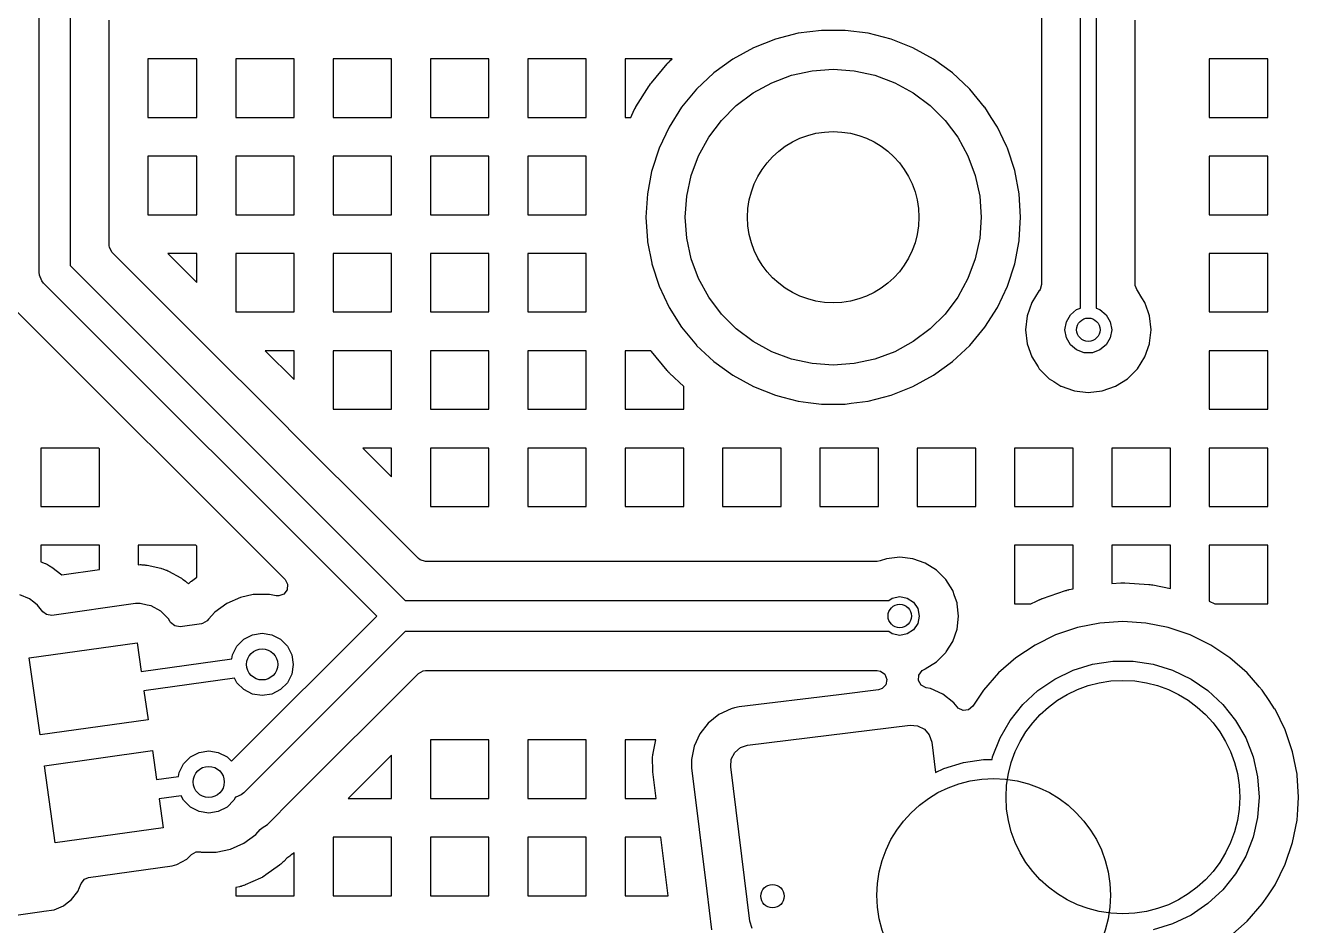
# Model space of a CAD drawing. Extents: x 2.49 to 8.57, y -5.87 to -1.87.
# Drawn here: x 4.949 to 5.593, y -4.632 to -4.176 of the extents above; entities that cross this region are included whole.
import ezdxf

# ---------------------------------------------------------------- set-up
doc = ezdxf.new("R2010")
doc.units = 0
doc.header["$MEASUREMENT"] = 0
doc.layers.add('BLACK', color=7, linetype='CONTINUOUS')

msp = doc.modelspace()

# ---------------------------------------------------------------- linework, layer by layer
at = {"layer": 'BLACK', "linetype": 'CONTINUOUS'}
for p, q in [((4.9718, -3.16238), (4.9718, -4.29784)), ((4.95605, -4.3011), (4.95605, -3.16636)), ((5.48248, -4.3193), (5.48248, -3.96035)), ((5.49035, -3.96035), (5.49035, -4.3193)), ((5.46278, -4.07019), (5.46278, -4.30732)), ((4.9915, -4.22284), (4.9915, -4.17362)), ((5.51006, -4.22284), (5.51006, -4.17362)), ((5.33974, -4.18032), (5.32822, -4.18328)), ((5.35153, -4.17883), (5.33974, -4.18032)), ((5.36343, -4.17883), (5.35153, -4.17883)), ((5.35153, -4.17883), (5.35153, -4.17883)), ((5.37522, -4.18032), (5.36343, -4.17883)), ((5.36343, -4.17883), (5.36343, -4.17883)), ((5.38674, -4.18328), (5.37522, -4.18032)), ((5.31716, -4.18766), (5.30674, -4.19339)), ((5.32822, -4.18328), (5.31716, -4.18766)), ((5.31716, -4.18766), (5.31716, -4.18766)), ((5.32822, -4.18328), (5.32822, -4.18328)), ((5.3978, -4.18766), (5.38674, -4.18328)), ((5.38674, -4.18328), (5.38674, -4.18328)), ((5.40822, -4.19339), (5.3978, -4.18766)), ((5.3978, -4.18766), (5.3978, -4.18766)), ((5.3978, -4.18766), (5.3978, -4.18766)), ((5.3978, -4.18766), (5.3978, -4.18766)), ((5.03583, -4.19323), (5.01111, -4.19323)), ((5.01111, -4.19323), (5.01111, -4.22284)), ((5.03583, -4.22284), (5.03583, -4.19323)), ((5.08505, -4.19323), (5.05544, -4.19323)), ((5.05544, -4.19323), (5.05544, -4.22284)), ((5.08505, -4.22284), (5.08505, -4.19323)), ((5.13426, -4.19323), (5.10465, -4.19323)), ((5.10465, -4.19323), (5.10465, -4.22284)), ((5.13426, -4.22284), (5.13426, -4.19323)), ((5.18347, -4.19323), (5.15386, -4.19323)), ((5.15386, -4.19323), (5.15386, -4.22284)), ((5.18347, -4.22284), (5.18347, -4.19323)), ((5.23268, -4.19323), (5.20308, -4.19323)), ((5.20308, -4.19323), (5.20308, -4.22284)), ((5.23268, -4.22284), (5.23268, -4.19323)), ((5.27609, -4.19323), (5.25229, -4.19323)), ((5.25229, -4.19323), (5.25229, -4.22284)), ((5.27364, -4.19567), (5.27384, -4.19543)), ((5.27384, -4.19543), (5.27395, -4.19532)), ((5.27395, -4.19532), (5.27437, -4.19487)), ((5.27437, -4.19487), (5.27448, -4.19476)), ((5.27448, -4.19476), (5.2747, -4.19454)), ((5.2747, -4.19454), (5.2748, -4.19444)), ((5.2748, -4.19444), (5.27609, -4.19323)), ((5.30674, -4.19339), (5.29712, -4.20038)), ((5.30674, -4.19339), (5.30674, -4.19339)), ((5.41784, -4.20038), (5.40822, -4.19339)), ((5.40822, -4.19339), (5.40822, -4.19339)), ((5.40822, -4.19339), (5.40822, -4.19339)), ((5.57717, -4.19323), (5.54757, -4.19323)), ((5.54757, -4.19323), (5.54757, -4.22284)), ((5.57717, -4.22284), (5.57717, -4.19323)), ((5.26557, -4.20542), (5.27354, -4.19578)), ((5.27354, -4.19578), (5.27364, -4.19567)), ((5.29712, -4.20038), (5.28845, -4.20852)), ((5.29712, -4.20038), (5.29712, -4.20038)), ((5.32641, -4.2053), (5.33641, -4.20157)), ((5.33641, -4.20157), (5.34683, -4.1993)), ((5.34683, -4.1993), (5.35748, -4.19854)), ((5.35748, -4.19854), (5.36813, -4.1993)), ((5.36813, -4.1993), (5.37855, -4.20157)), ((5.37855, -4.20157), (5.38855, -4.2053)), ((5.4205, -4.20288), (5.41784, -4.20038)), ((5.41784, -4.20038), (5.41784, -4.20038)), ((5.41784, -4.20038), (5.41784, -4.20038)), ((5.25778, -4.21748), (5.26448, -4.20691)), ((5.26448, -4.20691), (5.26457, -4.20679)), ((5.26457, -4.20679), (5.26474, -4.20653)), ((5.26474, -4.20653), (5.26483, -4.20641)), ((5.26483, -4.20641), (5.26519, -4.20591)), ((5.26519, -4.20591), (5.26528, -4.20578)), ((5.26528, -4.20578), (5.26547, -4.20554)), ((5.26547, -4.20554), (5.26557, -4.20542)), ((5.31704, -4.21041), (5.32641, -4.2053)), ((5.38855, -4.2053), (5.39792, -4.21041)), ((5.42638, -4.2084), (5.4205, -4.20288)), ((5.42651, -4.20852), (5.42638, -4.2084)), ((5.28845, -4.20852), (5.28087, -4.21768)), ((5.30849, -4.21681), (5.31704, -4.21041)), ((5.39792, -4.21041), (5.40647, -4.21681)), ((5.43402, -4.2176), (5.42651, -4.20852)), ((5.25513, -4.22284), (5.25689, -4.21909)), ((5.25689, -4.21909), (5.25696, -4.21896)), ((5.25696, -4.21896), (5.2571, -4.21868)), ((5.2571, -4.21868), (5.25717, -4.21855)), ((5.25717, -4.21855), (5.25747, -4.21801)), ((5.25747, -4.21801), (5.25754, -4.21787)), ((5.25754, -4.21787), (5.2577, -4.21761)), ((5.2577, -4.21761), (5.25778, -4.21748)), ((5.28087, -4.21768), (5.2745, -4.22772)), ((5.30095, -4.22435), (5.30849, -4.21681)), ((5.40647, -4.21681), (5.41401, -4.22435)), ((5.43409, -4.21768), (5.43402, -4.2176)), ((5.43736, -4.22284), (5.43409, -4.21768)), ((4.9915, -4.27205), (4.9915, -4.22284)), ((5.01111, -4.22284), (5.03583, -4.22284)), ((5.05544, -4.22284), (5.08505, -4.22284)), ((5.10465, -4.22284), (5.13426, -4.22284)), ((5.15386, -4.22284), (5.18347, -4.22284)), ((5.20308, -4.22284), (5.23268, -4.22284)), ((5.25229, -4.22284), (5.25513, -4.22284)), ((5.2745, -4.22772), (5.26944, -4.23848)), ((5.2745, -4.22772), (5.2745, -4.22772)), ((5.29455, -4.2329), (5.30095, -4.22435)), ((5.41401, -4.22435), (5.42041, -4.2329)), ((5.44046, -4.22772), (5.43736, -4.22284)), ((5.44339, -4.23394), (5.44046, -4.22772)), ((5.51006, -4.27205), (5.51006, -4.22284)), ((5.54757, -4.22284), (5.57717, -4.22284)), ((5.28944, -4.24227), (5.29455, -4.2329)), ((5.42041, -4.2329), (5.42552, -4.24227)), ((5.44522, -4.23782), (5.44339, -4.23394)), ((5.26944, -4.23848), (5.26576, -4.24979)), ((5.26944, -4.23848), (5.26944, -4.23848)), ((5.44553, -4.23848), (5.44522, -4.23782)), ((5.4492, -4.24979), (5.44553, -4.23848)), ((5.03583, -4.24244), (5.01111, -4.24244)), ((5.01111, -4.24244), (5.01111, -4.27205)), ((5.03583, -4.27205), (5.03583, -4.24244)), ((5.08505, -4.24244), (5.05544, -4.24244)), ((5.05544, -4.24244), (5.05544, -4.27205)), ((5.08505, -4.27205), (5.08505, -4.24244)), ((5.13426, -4.24244), (5.10465, -4.24244)), ((5.10465, -4.24244), (5.10465, -4.27205)), ((5.13426, -4.27205), (5.13426, -4.24244)), ((5.18347, -4.24244), (5.15386, -4.24244)), ((5.15386, -4.24244), (5.15386, -4.27205)), ((5.18347, -4.27205), (5.18347, -4.24244)), ((5.23268, -4.24244), (5.20308, -4.24244)), ((5.20308, -4.24244), (5.20308, -4.27205)), ((5.23268, -4.27205), (5.23268, -4.24244)), ((5.28571, -4.25227), (5.28944, -4.24227)), ((5.42552, -4.24227), (5.42925, -4.25227)), ((5.57717, -4.24244), (5.54757, -4.24244)), ((5.54757, -4.24244), (5.54757, -4.27205)), ((5.57717, -4.27205), (5.57717, -4.24244)), ((5.26569, -4.25016), (5.26353, -4.26147)), ((5.26576, -4.24979), (5.26569, -4.25016)), ((5.26576, -4.24979), (5.26576, -4.24979)), ((5.26576, -4.24979), (5.26576, -4.24979)), ((5.28344, -4.26269), (5.28571, -4.25227)), ((5.42925, -4.25227), (5.43152, -4.26269)), ((5.45143, -4.26147), (5.4492, -4.24979)), ((5.26353, -4.26147), (5.26279, -4.27334)), ((5.26353, -4.26147), (5.26353, -4.26147)), ((5.28268, -4.27334), (5.28344, -4.26269)), ((5.43152, -4.26269), (5.43228, -4.27334)), ((5.45218, -4.27334), (5.45143, -4.26147)), ((5.45143, -4.26147), (5.45143, -4.26147)), ((5.45143, -4.26147), (5.45143, -4.26147)), ((4.9915, -4.27334), (4.9915, -4.27205)), ((5.01111, -4.27205), (5.03583, -4.27205)), ((5.05544, -4.27205), (5.08505, -4.27205)), ((5.10465, -4.27205), (5.13426, -4.27205)), ((5.15386, -4.27205), (5.18347, -4.27205)), ((5.20308, -4.27205), (5.23268, -4.27205)), ((5.51006, -4.30732), (5.51006, -4.27205)), ((5.54757, -4.27205), (5.57717, -4.27205)), ((4.9915, -4.28766), (4.9915, -4.27334)), ((5.26279, -4.27334), (5.26353, -4.28521)), ((5.26279, -4.27334), (5.26279, -4.27334)), ((5.28344, -4.28399), (5.28268, -4.27334)), ((5.43228, -4.27334), (5.43152, -4.28399)), ((5.45144, -4.28498), (5.45218, -4.27334)), ((5.45218, -4.27334), (5.45218, -4.27334)), ((5.26353, -4.28521), (5.26353, -4.28521)), ((5.26353, -4.28521), (5.26364, -4.28578)), ((5.28571, -4.29441), (5.28344, -4.28399)), ((5.43152, -4.28399), (5.42925, -4.29441)), ((5.4492, -4.29689), (5.45143, -4.28521)), ((5.45143, -4.28521), (5.45144, -4.28498)), ((4.99162, -4.2887), (4.9915, -4.28766)), ((4.99293, -4.29111), (4.99162, -4.2887)), ((4.99348, -4.29165), (4.99293, -4.29111)), ((5.02308, -4.32126), (4.99348, -4.29165)), ((5.03583, -4.29165), (5.0212, -4.29165)), ((5.0212, -4.29165), (5.03583, -4.30628)), ((5.03583, -4.30628), (5.03583, -4.29165)), ((5.08505, -4.29165), (5.05544, -4.29165)), ((5.05544, -4.29165), (5.05544, -4.32126)), ((5.08505, -4.32126), (5.08505, -4.29165)), ((5.13426, -4.29165), (5.10465, -4.29165)), ((5.10465, -4.29165), (5.10465, -4.32126)), ((5.13426, -4.32126), (5.13426, -4.29165)), ((5.18347, -4.29165), (5.15386, -4.29165)), ((5.15386, -4.29165), (5.15386, -4.32126)), ((5.18347, -4.32126), (5.18347, -4.29165)), ((5.23268, -4.29165), (5.20308, -4.29165)), ((5.20308, -4.29165), (5.20308, -4.32126)), ((5.23268, -4.32126), (5.23268, -4.29165)), ((5.26364, -4.28578), (5.26571, -4.29664)), ((5.57717, -4.29165), (5.54757, -4.29165)), ((5.54757, -4.29165), (5.54757, -4.32126)), ((5.57717, -4.32126), (5.57717, -4.29165)), ((4.9718, -4.29784), (5.14112, -4.46716)), ((5.26571, -4.29664), (5.26576, -4.29689)), ((5.26576, -4.29689), (5.26944, -4.3082)), ((5.28944, -4.30441), (5.28571, -4.29441)), ((5.42925, -4.29441), (5.42552, -4.30441)), ((5.44553, -4.3082), (5.4492, -4.29689)), ((4.9562, -4.30264), (4.95605, -4.3011)), ((4.95738, -4.30548), (4.9562, -4.30264)), ((5.29455, -4.31378), (5.28944, -4.30441)), ((5.42552, -4.30441), (5.42041, -4.31378)), ((4.95836, -4.30667), (4.95738, -4.30548)), ((5.12672, -4.47504), (4.95836, -4.30667)), ((5.26944, -4.3082), (5.26944, -4.3082)), ((5.26944, -4.3082), (5.2745, -4.31896)), ((5.44046, -4.31896), (5.44553, -4.3082)), ((5.46162, -4.31047), (5.45784, -4.31649)), ((5.46171, -4.31036), (5.46162, -4.31047)), ((5.462, -4.30996), (5.46171, -4.31036)), ((5.46278, -4.30732), (5.462, -4.30996)), ((5.51008, -4.30782), (5.51006, -4.30732)), ((5.51107, -4.31024), (5.51008, -4.30782)), ((5.51109, -4.31028), (5.51107, -4.31024)), ((5.51107, -4.31024), (5.51107, -4.31024)), ((5.51112, -4.31036), (5.51109, -4.31028)), ((5.51121, -4.31047), (5.51112, -4.31036)), ((5.51353, -4.31417), (5.51121, -4.31047)), ((5.51121, -4.31047), (5.51121, -4.31047)), ((5.51121, -4.31047), (5.51121, -4.31047)), ((5.30095, -4.32233), (5.29455, -4.31378)), ((5.42041, -4.31378), (5.41401, -4.32233)), ((5.45784, -4.31649), (5.4555, -4.32319)), ((5.51498, -4.31647), (5.51353, -4.31417)), ((5.51499, -4.31649), (5.51498, -4.31647)), ((5.51666, -4.32126), (5.51499, -4.31649)), ((4.9425, -4.31869), (5.08038, -4.45656)), ((5.04269, -4.34087), (5.02308, -4.32126)), ((5.05544, -4.32126), (5.08505, -4.32126)), ((5.10465, -4.32126), (5.13426, -4.32126)), ((5.15386, -4.32126), (5.18347, -4.32126)), ((5.20308, -4.32126), (5.23268, -4.32126)), ((5.2745, -4.31896), (5.2745, -4.31896)), ((5.2745, -4.31896), (5.28087, -4.329)), ((5.30849, -4.32987), (5.30095, -4.32233)), ((5.41401, -4.32233), (5.40647, -4.32987)), ((5.43409, -4.329), (5.44046, -4.31896)), ((5.4555, -4.32319), (5.4547, -4.33025)), ((5.4555, -4.32319), (5.4555, -4.32319)), ((5.47532, -4.32621), (5.47737, -4.32266)), ((5.47737, -4.32266), (5.48051, -4.32002)), ((5.48051, -4.32002), (5.48248, -4.3193)), ((5.49035, -4.3193), (5.49232, -4.32002)), ((5.49232, -4.32002), (5.49547, -4.32266)), ((5.49547, -4.32266), (5.49752, -4.32621)), ((5.51734, -4.32319), (5.51666, -4.32126)), ((5.51813, -4.33025), (5.51734, -4.32319)), ((5.51734, -4.32319), (5.51734, -4.32319)), ((5.54757, -4.32126), (5.57717, -4.32126)), ((5.28087, -4.329), (5.28087, -4.329)), ((5.28087, -4.329), (5.28087, -4.329)), ((5.28087, -4.329), (5.28831, -4.338)), ((5.31704, -4.33627), (5.30849, -4.32987)), ((5.40647, -4.32987), (5.39792, -4.33627)), ((5.42651, -4.33816), (5.43409, -4.329)), ((5.4547, -4.33025), (5.4547, -4.33025)), ((5.4547, -4.33025), (5.4555, -4.33731)), ((5.47461, -4.33025), (5.47532, -4.32621)), ((5.47532, -4.33429), (5.47461, -4.33025)), ((5.49752, -4.32621), (5.49823, -4.33025)), ((5.49823, -4.33025), (5.49752, -4.33429)), ((5.51737, -4.33705), (5.51813, -4.33025)), ((5.51813, -4.33025), (5.51813, -4.33025)), ((5.32641, -4.34138), (5.31704, -4.33627)), ((5.39792, -4.33627), (5.38855, -4.34138)), ((5.47737, -4.33784), (5.47532, -4.33429)), ((5.49752, -4.33429), (5.49547, -4.33784)), ((5.51734, -4.33731), (5.51737, -4.33705)), ((5.0723, -4.37047), (5.04269, -4.34087)), ((5.08505, -4.34087), (5.07042, -4.34087)), ((5.07042, -4.34087), (5.08505, -4.35549)), ((5.08505, -4.35549), (5.08505, -4.34087)), ((5.13426, -4.34087), (5.10465, -4.34087)), ((5.10465, -4.34087), (5.10465, -4.37047)), ((5.13426, -4.37047), (5.13426, -4.34087)), ((5.18347, -4.34087), (5.15386, -4.34087)), ((5.15386, -4.34087), (5.15386, -4.37047)), ((5.18347, -4.37047), (5.18347, -4.34087)), ((5.23268, -4.34087), (5.20308, -4.34087)), ((5.20308, -4.34087), (5.20308, -4.37047)), ((5.23268, -4.37047), (5.23268, -4.34087)), ((5.26526, -4.34087), (5.25229, -4.34087)), ((5.25229, -4.34087), (5.25229, -4.37047)), ((5.26528, -4.3409), (5.26526, -4.34087)), ((5.26547, -4.34114), (5.26528, -4.3409)), ((5.26557, -4.34126), (5.26547, -4.34114)), ((5.27354, -4.3509), (5.26557, -4.34126)), ((5.28831, -4.338), (5.28845, -4.33816)), ((5.28845, -4.33816), (5.29712, -4.3463)), ((5.33641, -4.34511), (5.32641, -4.34138)), ((5.38855, -4.34138), (5.37855, -4.34511)), ((5.41784, -4.3463), (5.42651, -4.33816)), ((5.4555, -4.33731), (5.4555, -4.33731)), ((5.4555, -4.33731), (5.45784, -4.34401)), ((5.48051, -4.34048), (5.47737, -4.33784)), ((5.48437, -4.34188), (5.48051, -4.34048)), ((5.48847, -4.34188), (5.48437, -4.34188)), ((5.49232, -4.34048), (5.48847, -4.34188)), ((5.49547, -4.33784), (5.49232, -4.34048)), ((5.51499, -4.34401), (5.51734, -4.33731)), ((5.57717, -4.34087), (5.54757, -4.34087)), ((5.54757, -4.34087), (5.54757, -4.37047)), ((5.57717, -4.37047), (5.57717, -4.34087)), ((5.29712, -4.3463), (5.29712, -4.3463)), ((5.29712, -4.3463), (5.30674, -4.35329)), ((5.34683, -4.34738), (5.33641, -4.34511)), ((5.35748, -4.34814), (5.34683, -4.34738)), ((5.36813, -4.34738), (5.35748, -4.34814)), ((5.37855, -4.34511), (5.36813, -4.34738)), ((5.40822, -4.35329), (5.41784, -4.3463)), ((5.45784, -4.34401), (5.46099, -4.34902)), ((5.46099, -4.34902), (5.46162, -4.35002)), ((5.51121, -4.35002), (5.51499, -4.34401)), ((5.27364, -4.35102), (5.27354, -4.3509)), ((5.27384, -4.35125), (5.27364, -4.35102)), ((5.27395, -4.35136), (5.27384, -4.35125)), ((5.27437, -4.35181), (5.27395, -4.35136)), ((5.27448, -4.35192), (5.27437, -4.35181)), ((5.2747, -4.35214), (5.27448, -4.35192)), ((5.2748, -4.35224), (5.2747, -4.35214)), ((5.2819, -4.3589), (5.2748, -4.35224)), ((5.30674, -4.35329), (5.30674, -4.35329)), ((5.30674, -4.35329), (5.30674, -4.35329)), ((5.30674, -4.35329), (5.31716, -4.35902)), ((5.3978, -4.35902), (5.40822, -4.35329)), ((5.46162, -4.35002), (5.46664, -4.35504)), ((5.46664, -4.35504), (5.46897, -4.3565)), ((5.50018, -4.35882), (5.50619, -4.35504)), ((5.50619, -4.35504), (5.51121, -4.35002)), ((5.2819, -4.37047), (5.2819, -4.3589)), ((5.31716, -4.35902), (5.31716, -4.35902)), ((5.31716, -4.35902), (5.31716, -4.35902)), ((5.31716, -4.35902), (5.31716, -4.35902)), ((5.31716, -4.35902), (5.32822, -4.3634)), ((5.38674, -4.3634), (5.3978, -4.35902)), ((5.3978, -4.35902), (5.3978, -4.35902)), ((5.3978, -4.35902), (5.3978, -4.35902)), ((5.3978, -4.35902), (5.3978, -4.35902)), ((5.46897, -4.3565), (5.47247, -4.35871)), ((5.47247, -4.35871), (5.47266, -4.35882)), ((5.47266, -4.35882), (5.47895, -4.36103)), ((5.47895, -4.36103), (5.47936, -4.36117)), ((5.47936, -4.36117), (5.47936, -4.36117)), ((5.47936, -4.36117), (5.48642, -4.36196)), ((5.48642, -4.36196), (5.49347, -4.36117)), ((5.48642, -4.36196), (5.48642, -4.36196)), ((5.48642, -4.36196), (5.48642, -4.36196)), ((5.49347, -4.36117), (5.50018, -4.35882)), ((5.49347, -4.36117), (5.49347, -4.36117)), ((5.49347, -4.36117), (5.49347, -4.36117)), ((5.32822, -4.3634), (5.32822, -4.3634)), ((5.32822, -4.3634), (5.33206, -4.36439)), ((5.33206, -4.36439), (5.33974, -4.36636)), ((5.33974, -4.36636), (5.34484, -4.367)), ((5.34484, -4.367), (5.35153, -4.36785)), ((5.35153, -4.36785), (5.35153, -4.36785)), ((5.35153, -4.36785), (5.35153, -4.36785)), ((5.35153, -4.36785), (5.35153, -4.36785)), ((5.35153, -4.36785), (5.36343, -4.36785)), ((5.36343, -4.36785), (5.36656, -4.36745)), ((5.36343, -4.36785), (5.36343, -4.36785)), ((5.36343, -4.36785), (5.36343, -4.36785)), ((5.36343, -4.36785), (5.36343, -4.36785)), ((5.36656, -4.36745), (5.37522, -4.36636)), ((5.37522, -4.36636), (5.38674, -4.3634)), ((5.38674, -4.3634), (5.38674, -4.3634)), ((5.0919, -4.39008), (5.0723, -4.37047)), ((5.10465, -4.37047), (5.13426, -4.37047)), ((5.15386, -4.37047), (5.18347, -4.37047)), ((5.20308, -4.37047), (5.23268, -4.37047)), ((5.25229, -4.37047), (5.2819, -4.37047)), ((5.54757, -4.37047), (5.57717, -4.37047)), ((4.98617, -4.39008), (4.95701, -4.39008)), ((4.95701, -4.39008), (4.95701, -4.41969)), ((4.98662, -4.39053), (4.98617, -4.39008)), ((4.98662, -4.41969), (4.98662, -4.39053)), ((5.12151, -4.41969), (5.0919, -4.39008)), ((5.13426, -4.39008), (5.11963, -4.39008)), ((5.11963, -4.39008), (5.13426, -4.40471)), ((5.13426, -4.40471), (5.13426, -4.39008)), ((5.18347, -4.39008), (5.15386, -4.39008)), ((5.15386, -4.39008), (5.15386, -4.41969)), ((5.18347, -4.41969), (5.18347, -4.39008)), ((5.23268, -4.39008), (5.20308, -4.39008)), ((5.20308, -4.39008), (5.20308, -4.41969)), ((5.23268, -4.41969), (5.23268, -4.39008)), ((5.2819, -4.39008), (5.25229, -4.39008)), ((5.25229, -4.39008), (5.25229, -4.41969)), ((5.2819, -4.41969), (5.2819, -4.39008)), ((5.33111, -4.39008), (5.3015, -4.39008)), ((5.3015, -4.39008), (5.3015, -4.41969)), ((5.33111, -4.41969), (5.33111, -4.39008)), ((5.38032, -4.39008), (5.35071, -4.39008)), ((5.35071, -4.39008), (5.35071, -4.41969)), ((5.38032, -4.41969), (5.38032, -4.39008)), ((5.42953, -4.39008), (5.39993, -4.39008)), ((5.39993, -4.39008), (5.39993, -4.41969)), ((5.42953, -4.41969), (5.42953, -4.39008)), ((5.47875, -4.39008), (5.44914, -4.39008)), ((5.44914, -4.39008), (5.44914, -4.41969)), ((5.47875, -4.41969), (5.47875, -4.39008)), ((5.52796, -4.39008), (5.49835, -4.39008)), ((5.49835, -4.39008), (5.49835, -4.41969)), ((5.52796, -4.41969), (5.52796, -4.39008)), ((5.57717, -4.39008), (5.54757, -4.39008)), ((5.54757, -4.39008), (5.54757, -4.41969)), ((5.57717, -4.41969), (5.57717, -4.39008)), ((4.95701, -4.41969), (4.98662, -4.41969)), ((5.14785, -4.44603), (5.12151, -4.41969)), ((5.15386, -4.41969), (5.18347, -4.41969)), ((5.20308, -4.41969), (5.23268, -4.41969)), ((5.25229, -4.41969), (5.2819, -4.41969)), ((5.3015, -4.41969), (5.33111, -4.41969)), ((5.35071, -4.41969), (5.38032, -4.41969)), ((5.39993, -4.41969), (5.42953, -4.41969)), ((5.44914, -4.41969), (5.47875, -4.41969)), ((5.49835, -4.41969), (5.52796, -4.41969)), ((5.54757, -4.41969), (5.57717, -4.41969)), ((4.98662, -4.43929), (4.95701, -4.43929)), ((4.95701, -4.43929), (4.95701, -4.44758)), ((4.98662, -4.44909), (4.98662, -4.43929)), ((5.03538, -4.43929), (5.00623, -4.43929)), ((5.00623, -4.43929), (5.00623, -4.44909)), ((5.03583, -4.43974), (5.03538, -4.43929)), ((5.03583, -4.45544), (5.03583, -4.43974)), ((5.47875, -4.43929), (5.44914, -4.43929)), ((5.44914, -4.43929), (5.44914, -4.4689)), ((5.47875, -4.45856), (5.47875, -4.43929)), ((5.52796, -4.43929), (5.49835, -4.43929)), ((5.49835, -4.43929), (5.49835, -4.45856)), ((5.52796, -4.4611), (5.52796, -4.43929)), ((5.57717, -4.43929), (5.54757, -4.43929)), ((5.54757, -4.43929), (5.54757, -4.46753)), ((5.57717, -4.4689), (5.57717, -4.43929)), ((5.14867, -4.44668), (5.14785, -4.44603)), ((5.38449, -4.44605), (5.38124, -4.44719)), ((5.3911, -4.4453), (5.38449, -4.44605)), ((5.38449, -4.44605), (5.38449, -4.44605)), ((5.39772, -4.44605), (5.3911, -4.4453)), ((5.3911, -4.4453), (5.3911, -4.4453)), ((5.404, -4.44825), (5.39772, -4.44605)), ((4.95701, -4.44758), (4.95909, -4.44841)), ((4.95909, -4.44841), (4.95938, -4.44854)), ((4.95938, -4.44854), (4.95996, -4.44882)), ((4.95996, -4.44882), (4.96024, -4.44897)), ((4.96024, -4.44897), (4.96136, -4.4496)), ((4.96136, -4.4496), (4.96163, -4.44977)), ((4.96163, -4.44977), (4.96217, -4.45012)), ((4.96217, -4.45012), (4.96243, -4.45031)), ((4.96243, -4.45031), (4.96758, -4.45418)), ((4.96758, -4.45418), (4.98662, -4.45151)), ((4.98662, -4.45151), (4.98662, -4.44909)), ((5.00623, -4.44909), (5.00712, -4.44906)), ((5.00712, -4.44906), (5.00742, -4.44906)), ((5.00742, -4.44906), (5.00804, -4.44908)), ((5.00804, -4.44908), (5.00834, -4.4491)), ((5.00834, -4.4491), (5.00956, -4.44921)), ((5.00956, -4.44921), (5.00986, -4.44925)), ((5.00986, -4.44925), (5.01047, -4.44934)), ((5.01047, -4.44934), (5.01077, -4.4494)), ((5.01077, -4.4494), (5.01759, -4.45091)), ((5.01759, -4.45091), (5.01792, -4.45099)), ((5.01792, -4.45099), (5.0186, -4.45119)), ((5.0186, -4.45119), (5.01893, -4.4513)), ((5.01893, -4.4513), (5.02024, -4.4518)), ((5.02024, -4.4518), (5.02056, -4.45193)), ((5.02056, -4.45193), (5.0212, -4.45223)), ((5.0212, -4.45223), (5.02151, -4.45238)), ((5.02151, -4.45238), (5.0277, -4.45579)), ((5.15131, -4.44746), (5.14867, -4.44668)), ((5.37963, -4.44746), (5.15131, -4.44746)), ((5.38124, -4.44719), (5.37963, -4.44746)), ((5.40964, -4.45179), (5.404, -4.44825)), ((5.404, -4.44825), (5.404, -4.44825)), ((5.41435, -4.4565), (5.40964, -4.45179)), ((5.40964, -4.45179), (5.40964, -4.45179)), ((5.0277, -4.45579), (5.028, -4.45597)), ((5.028, -4.45597), (5.02859, -4.45635)), ((5.02859, -4.45635), (5.02888, -4.45655)), ((5.02888, -4.45655), (5.03, -4.45739)), ((5.03, -4.45739), (5.03027, -4.45761)), ((5.03027, -4.45761), (5.0308, -4.45808)), ((5.0308, -4.45808), (5.03105, -4.45831)), ((5.03105, -4.45831), (5.03151, -4.45878)), ((5.03151, -4.45878), (5.03224, -4.45812)), ((5.03224, -4.45812), (5.03243, -4.45796)), ((5.03243, -4.45796), (5.03283, -4.45763)), ((5.03283, -4.45763), (5.03303, -4.45748)), ((5.03303, -4.45748), (5.03583, -4.45544)), ((5.08038, -4.45656), (5.0817, -4.45898)), ((5.0817, -4.45898), (5.08151, -4.46172)), ((5.41789, -4.46214), (5.41435, -4.4565)), ((5.41435, -4.4565), (5.41435, -4.4565)), ((5.47875, -4.46131), (5.47875, -4.45856)), ((5.49835, -4.45856), (5.50292, -4.45826)), ((5.50292, -4.45826), (5.50308, -4.45825)), ((5.50308, -4.45825), (5.5034, -4.45824)), ((5.5034, -4.45824), (5.50356, -4.45824)), ((5.50356, -4.45824), (5.5042, -4.45824)), ((5.5042, -4.45824), (5.50436, -4.45824)), ((5.50436, -4.45824), (5.50469, -4.45825)), ((5.50469, -4.45825), (5.50485, -4.45826)), ((5.50485, -4.45826), (5.51708, -4.45906)), ((5.51708, -4.45906), (5.51724, -4.45907)), ((5.51724, -4.45907), (5.51756, -4.45911)), ((5.51756, -4.45911), (5.51771, -4.45912)), ((5.51771, -4.45912), (5.51835, -4.45921)), ((5.51835, -4.45921), (5.51851, -4.45923)), ((5.51851, -4.45923), (5.51883, -4.45928)), ((5.51883, -4.45928), (5.51898, -4.45931)), ((5.51898, -4.45931), (5.52796, -4.4611)), ((4.95115, -4.46635), (4.94634, -4.46441)), ((5.05781, -4.46563), (5.051, -4.46866)), ((5.06435, -4.46424), (5.05781, -4.46563)), ((5.05781, -4.46563), (5.05781, -4.46563)), ((5.0651, -4.46408), (5.06435, -4.46424)), ((5.07255, -4.46408), (5.0651, -4.46408)), ((5.07592, -4.46479), (5.07255, -4.46408)), ((5.07728, -4.46489), (5.07592, -4.46479)), ((5.07986, -4.46393), (5.07728, -4.46489)), ((5.08151, -4.46172), (5.07986, -4.46393)), ((5.38734, -4.46595), (5.3911, -4.4652)), ((5.3911, -4.4652), (5.39487, -4.46595)), ((5.41882, -4.46479), (5.41789, -4.46214)), ((5.41789, -4.46214), (5.41789, -4.46214)), ((5.41789, -4.46214), (5.41789, -4.46214)), ((5.41789, -4.46214), (5.41789, -4.46214)), ((5.42009, -4.46842), (5.41882, -4.46479)), ((5.4633, -4.46614), (5.4749, -4.4622)), ((5.4749, -4.4622), (5.47506, -4.46215)), ((5.47506, -4.46215), (5.47536, -4.46206)), ((5.47536, -4.46206), (5.47552, -4.46201)), ((5.47552, -4.46201), (5.47614, -4.46185)), ((5.47614, -4.46185), (5.47629, -4.46181)), ((5.47629, -4.46181), (5.47661, -4.46174)), ((5.47661, -4.46174), (5.47676, -4.4617)), ((5.47676, -4.4617), (5.47875, -4.46131)), ((4.95335, -4.46802), (4.95115, -4.46635)), ((4.95529, -4.46948), (4.95335, -4.46802)), ((4.95794, -4.47287), (4.95529, -4.46948)), ((4.95529, -4.46948), (4.95529, -4.46948)), ((5.00478, -4.46875), (4.96247, -4.4747)), ((5.00714, -4.46868), (5.00478, -4.46875)), ((5.00478, -4.46875), (5.00478, -4.46875)), ((5.01075, -4.46948), (5.00714, -4.46868)), ((5.00714, -4.46868), (5.00714, -4.46868)), ((5.01267, -4.4699), (5.01075, -4.46948)), ((5.01764, -4.47263), (5.01267, -4.4699)), ((5.01267, -4.4699), (5.01267, -4.4699)), ((5.051, -4.46866), (5.04497, -4.47304)), ((5.051, -4.46866), (5.051, -4.46866)), ((5.14112, -4.46716), (5.38551, -4.46716)), ((5.38551, -4.46716), (5.38734, -4.46595)), ((5.39487, -4.46595), (5.39806, -4.46808)), ((5.39806, -4.46808), (5.4002, -4.47127)), ((5.4002, -4.47127), (5.40095, -4.47504)), ((5.42015, -4.4689), (5.42009, -4.46842)), ((5.42084, -4.47504), (5.42015, -4.4689)), ((5.44914, -4.4689), (5.45742, -4.4689)), ((5.45742, -4.4689), (5.4602, -4.46753)), ((5.4602, -4.46753), (5.46152, -4.46688)), ((5.46152, -4.46688), (5.46166, -4.46681)), ((5.46166, -4.46681), (5.46196, -4.46668)), ((5.46196, -4.46668), (5.4621, -4.46661)), ((5.4621, -4.46661), (5.4627, -4.46637)), ((5.4627, -4.46637), (5.46285, -4.46631)), ((5.46285, -4.46631), (5.46315, -4.46619)), ((5.46315, -4.46619), (5.4633, -4.46614)), ((5.54757, -4.46753), (5.55035, -4.4689)), ((5.55035, -4.4689), (5.57717, -4.4689)), ((4.95975, -4.4743), (4.95794, -4.47287)), ((4.96247, -4.4747), (4.95975, -4.4743)), ((5.02163, -4.47665), (5.01764, -4.47263)), ((5.01764, -4.47263), (5.01764, -4.47263)), ((5.02223, -4.47776), (5.02163, -4.47665)), ((5.02236, -4.47799), (5.02223, -4.47776)), ((5.02253, -4.47829), (5.02236, -4.47799)), ((5.02461, -4.48009), (5.02253, -4.47829)), ((5.04103, -4.47741), (5.03869, -4.47886)), ((5.04172, -4.47665), (5.04103, -4.47741)), ((5.04497, -4.47304), (5.04172, -4.47665)), ((5.04497, -4.47304), (5.04497, -4.47304)), ((5.04497, -4.47304), (5.04497, -4.47304)), ((5.05329, -4.54848), (5.12672, -4.47504)), ((5.40095, -4.47504), (5.4002, -4.47881)), ((5.42009, -4.48166), (5.42084, -4.47504)), ((5.42084, -4.47504), (5.42084, -4.47504)), ((5.49229, -4.4786), (5.4809, -4.48087)), ((5.50388, -4.47784), (5.49229, -4.4786)), ((5.49229, -4.4786), (5.49229, -4.4786)), ((5.49229, -4.4786), (5.49229, -4.4786)), ((5.49229, -4.4786), (5.49229, -4.4786)), ((5.49229, -4.4786), (5.49229, -4.4786)), ((5.51547, -4.4786), (5.50388, -4.47784)), ((5.50388, -4.47784), (5.50388, -4.47784)), ((5.52686, -4.48087), (5.51547, -4.4786)), ((5.51547, -4.4786), (5.51547, -4.4786)), ((5.51547, -4.4786), (5.51547, -4.4786)), ((5.02733, -4.48049), (5.02461, -4.48009)), ((5.03808, -4.47898), (5.02733, -4.48049)), ((5.03869, -4.47886), (5.03808, -4.47898)), ((5.14112, -4.48291), (5.05948, -4.56456)), ((5.05957, -4.48679), (5.06396, -4.48455)), ((5.06396, -4.48455), (5.06883, -4.48378)), ((5.06883, -4.48378), (5.07369, -4.48455)), ((5.07369, -4.48455), (5.07808, -4.48679)), ((5.38551, -4.48291), (5.14112, -4.48291)), ((5.38734, -4.48413), (5.38551, -4.48291)), ((5.3911, -4.48488), (5.38734, -4.48413)), ((5.39487, -4.48413), (5.3911, -4.48488)), ((5.39806, -4.482), (5.39487, -4.48413)), ((5.4002, -4.47881), (5.39806, -4.482)), ((5.41789, -4.48794), (5.42009, -4.48166)), ((5.42009, -4.48166), (5.42009, -4.48166)), ((5.42009, -4.48166), (5.42009, -4.48166)), ((5.4699, -4.4846), (5.45949, -4.48974)), ((5.4809, -4.48087), (5.4699, -4.4846)), ((5.4809, -4.48087), (5.4809, -4.48087)), ((5.53786, -4.4846), (5.52686, -4.48087)), ((5.52686, -4.48087), (5.52686, -4.48087)), ((5.52686, -4.48087), (5.52686, -4.48087)), ((5.54828, -4.48974), (5.53786, -4.4846)), ((4.95108, -4.4962), (5.00566, -4.48853)), ((5.00566, -4.48853), (5.00771, -4.50315)), ((5.05385, -4.49466), (5.05609, -4.49027)), ((5.05609, -4.49027), (5.05957, -4.48679)), ((5.07808, -4.48679), (5.08157, -4.49027)), ((5.08157, -4.49027), (5.0838, -4.49466)), ((5.41456, -4.49324), (5.41789, -4.48794)), ((5.41789, -4.48794), (5.41789, -4.48794)), ((5.41789, -4.48794), (5.41789, -4.48794)), ((5.41789, -4.48794), (5.41789, -4.48794)), ((5.45949, -4.48974), (5.44983, -4.49619)), ((5.55794, -4.49619), (5.54828, -4.48974)), ((5.54828, -4.48974), (5.54828, -4.48974)), ((4.95655, -4.53519), (4.95108, -4.4962)), ((5.00771, -4.50315), (5.05352, -4.49671)), ((5.05352, -4.49671), (5.05385, -4.49466)), ((5.0838, -4.49466), (5.08457, -4.49953)), ((5.40964, -4.49829), (5.41435, -4.49358)), ((5.41435, -4.49358), (5.41456, -4.49324)), ((5.44983, -4.49619), (5.4411, -4.50385)), ((5.48855, -4.49947), (5.49873, -4.49793)), ((5.49873, -4.49793), (5.50903, -4.49793)), ((5.50903, -4.49793), (5.51921, -4.49947)), ((5.56667, -4.50385), (5.55794, -4.49619)), ((5.0838, -4.5044), (5.08157, -4.50879)), ((5.08457, -4.49953), (5.0838, -4.5044)), ((5.08458, -4.56732), (5.14785, -4.50405)), ((5.14785, -4.50405), (5.15027, -4.50273)), ((5.15027, -4.50273), (5.15131, -4.50262)), ((5.15131, -4.50262), (5.37963, -4.50262)), ((5.37963, -4.50262), (5.38124, -4.50289)), ((5.38124, -4.50289), (5.38133, -4.50292)), ((5.38133, -4.50292), (5.38356, -4.50452)), ((5.40081, -4.50488), (5.40242, -4.50265)), ((5.40242, -4.50265), (5.4038, -4.5019)), ((5.4038, -4.5019), (5.404, -4.50183)), ((5.404, -4.50183), (5.40964, -4.49829)), ((5.404, -4.50183), (5.404, -4.50183)), ((5.404, -4.50183), (5.404, -4.50183)), ((5.40964, -4.49829), (5.40964, -4.49829)), ((5.40964, -4.49829), (5.40964, -4.49829)), ((5.4411, -4.50385), (5.43344, -4.51258)), ((5.46943, -4.50697), (5.47871, -4.5025)), ((5.47871, -4.5025), (5.48855, -4.49947)), ((5.51921, -4.49947), (5.52905, -4.5025)), ((5.52905, -4.5025), (5.53833, -4.50697)), ((5.57211, -4.51006), (5.56667, -4.50385)), ((5.0549, -4.50646), (5.00908, -4.5129)), ((5.05609, -4.50879), (5.0549, -4.50646)), ((5.05957, -4.51227), (5.05609, -4.50879)), ((5.08157, -4.50879), (5.07808, -4.51227)), ((5.38404, -4.50978), (5.38214, -4.51177)), ((5.38356, -4.50452), (5.38457, -4.50708)), ((5.38457, -4.50708), (5.38404, -4.50978)), ((5.40066, -4.50762), (5.40081, -4.50488)), ((5.40201, -4.51002), (5.40066, -4.50762)), ((5.40445, -4.5113), (5.40201, -4.51002)), ((5.46093, -4.51277), (5.46943, -4.50697)), ((5.53833, -4.50697), (5.54684, -4.51277)), ((5.57284, -4.51089), (5.57211, -4.51006)), ((5.00908, -4.5129), (5.01114, -4.52752)), ((5.06396, -4.51451), (5.05957, -4.51227)), ((5.06883, -4.51528), (5.06396, -4.51451)), ((5.07369, -4.51451), (5.06883, -4.51528)), ((5.07808, -4.51227), (5.07369, -4.51451)), ((5.36029, -4.51483), (5.30987, -4.52102)), ((5.38031, -4.51237), (5.36029, -4.51483)), ((5.38214, -4.51177), (5.38031, -4.51237)), ((5.40668, -4.51174), (5.40445, -4.5113)), ((5.41296, -4.51463), (5.40668, -4.51174)), ((5.40668, -4.51174), (5.40668, -4.51174)), ((5.40668, -4.51174), (5.40668, -4.51174)), ((5.40668, -4.51174), (5.40668, -4.51174)), ((5.41296, -4.51463), (5.41296, -4.51463)), ((5.41296, -4.51463), (5.41296, -4.51463)), ((5.4184, -4.51888), (5.41296, -4.51463)), ((5.43344, -4.51258), (5.42801, -4.52071)), ((5.45338, -4.51977), (5.46093, -4.51277)), ((5.54684, -4.51277), (5.55439, -4.51977)), ((5.57433, -4.51258), (5.57284, -4.51089)), ((5.57785, -4.51786), (5.57433, -4.51258)), ((5.3059, -4.52193), (5.29966, -4.52488)), ((5.30753, -4.52156), (5.3059, -4.52193)), ((5.3059, -4.52193), (5.3059, -4.52193)), ((5.3059, -4.52193), (5.3059, -4.52193)), ((5.30987, -4.52102), (5.30753, -4.52156)), ((5.42014, -4.52105), (5.4184, -4.51888)), ((5.4184, -4.51888), (5.4184, -4.51888)), ((5.42069, -4.52163), (5.42014, -4.52105)), ((5.42317, -4.52282), (5.42069, -4.52163)), ((5.4259, -4.52248), (5.42317, -4.52282)), ((5.42801, -4.52071), (5.4259, -4.52248)), ((5.44696, -4.52783), (5.45338, -4.51977)), ((5.55439, -4.51977), (5.56081, -4.52783)), ((5.58057, -4.52193), (5.57785, -4.51786)), ((5.58078, -4.52224), (5.58057, -4.52193)), ((5.58592, -4.53266), (5.58078, -4.52224)), ((5.01114, -4.52752), (4.95655, -4.53519)), ((5.29427, -4.5292), (5.29002, -4.53464)), ((5.29966, -4.52488), (5.29427, -4.5292)), ((5.29966, -4.52488), (5.29966, -4.52488)), ((5.44181, -4.53674), (5.44696, -4.52783)), ((5.56081, -4.52783), (5.56596, -4.53674)), ((5.29002, -4.53464), (5.28713, -4.54092)), ((5.29002, -4.53464), (5.29002, -4.53464)), ((5.31423, -4.54034), (5.39629, -4.53027)), ((5.39629, -4.53027), (5.40012, -4.53055)), ((5.40012, -4.53055), (5.40355, -4.53228)), ((5.40355, -4.53228), (5.40605, -4.53519)), ((5.40605, -4.53519), (5.40726, -4.53884)), ((5.58965, -4.54366), (5.58592, -4.53266)), ((5.18347, -4.53772), (5.15386, -4.53772)), ((5.15386, -4.53772), (5.15386, -4.56732)), ((5.18347, -4.56732), (5.18347, -4.53772)), ((5.23268, -4.53772), (5.20308, -4.53772)), ((5.20308, -4.53772), (5.20308, -4.56732)), ((5.23268, -4.56732), (5.23268, -4.53772)), ((5.26778, -4.53772), (5.25229, -4.53772)), ((5.25229, -4.53772), (5.25229, -4.56732)), ((5.26645, -4.54436), (5.26778, -4.53772)), ((5.28713, -4.54092), (5.28578, -4.54769)), ((5.30767, -4.54405), (5.31058, -4.54154)), ((5.31058, -4.54154), (5.31423, -4.54034)), ((5.40726, -4.53884), (5.40914, -4.55422)), ((5.43805, -4.54633), (5.44181, -4.53674)), ((5.56596, -4.53674), (5.56972, -4.54633)), ((4.95875, -4.55078), (5.01333, -4.54311)), ((5.01333, -4.54311), (5.01538, -4.55773)), ((5.02906, -4.54973), (5.03254, -4.54625)), ((5.03254, -4.54625), (5.03693, -4.54401)), ((5.03693, -4.54401), (5.0418, -4.54324)), ((5.0418, -4.54324), (5.04667, -4.54401)), ((5.04667, -4.54401), (5.05106, -4.54625)), ((5.05106, -4.54625), (5.05329, -4.54848)), ((5.13426, -4.54537), (5.1123, -4.56732)), ((5.13426, -4.56732), (5.13426, -4.54537)), ((5.26616, -4.54729), (5.26618, -4.54675)), ((5.26616, -4.54755), (5.26616, -4.54729)), ((5.26626, -4.55241), (5.26616, -4.54755)), ((5.26618, -4.54675), (5.2662, -4.54649)), ((5.2662, -4.54649), (5.26629, -4.54542)), ((5.26629, -4.54542), (5.26632, -4.54516)), ((5.26632, -4.54516), (5.2664, -4.54462)), ((5.2664, -4.54462), (5.26645, -4.54436)), ((5.28578, -4.54769), (5.28578, -4.54769)), ((5.28578, -4.54769), (5.28586, -4.55176)), ((5.30566, -4.55131), (5.30594, -4.54748)), ((5.30594, -4.54748), (5.30767, -4.54405)), ((5.41341, -4.55217), (5.42325, -4.54913)), ((5.42325, -4.54913), (5.43343, -4.5476)), ((5.43343, -4.5476), (5.43776, -4.5476)), ((5.43776, -4.5476), (5.43805, -4.54633)), ((5.56972, -4.54633), (5.57201, -4.55637)), ((5.59192, -4.55505), (5.58965, -4.54366)), ((4.96423, -4.58977), (4.95875, -4.55078)), ((5.0265, -4.55617), (5.02682, -4.55412)), ((5.02682, -4.55412), (5.02906, -4.54973)), ((5.26627, -4.55253), (5.26626, -4.55241)), ((5.26628, -4.55278), (5.26627, -4.55253)), ((5.26628, -4.55291), (5.26628, -4.55278)), ((5.26632, -4.5534), (5.26628, -4.55291)), ((5.26633, -4.55353), (5.26632, -4.5534)), ((5.26635, -4.55378), (5.26633, -4.55353)), ((5.26637, -4.5539), (5.26635, -4.55378)), ((5.26802, -4.56732), (5.26637, -4.5539)), ((5.28586, -4.55176), (5.28586, -4.55176)), ((5.28586, -4.55176), (5.28586, -4.55176)), ((5.28586, -4.55176), (5.29352, -4.61419)), ((5.31525, -4.62946), (5.30566, -4.55131)), ((5.40914, -4.55422), (5.41341, -4.55217)), ((5.59195, -4.55551), (5.59192, -4.55505)), ((5.59268, -4.56664), (5.59195, -4.55551)), ((5.01538, -4.55773), (5.0265, -4.55617)), ((5.57201, -4.55637), (5.57278, -4.56664)), ((5.02787, -4.56591), (5.01675, -4.56748)), ((5.01675, -4.56748), (5.01881, -4.5821)), ((5.02906, -4.56824), (5.02787, -4.56591)), ((5.03254, -4.57173), (5.02906, -4.56824)), ((5.05454, -4.56824), (5.05106, -4.57173)), ((5.05531, -4.56672), (5.05454, -4.56824)), ((5.05545, -4.56671), (5.05531, -4.56672)), ((5.05829, -4.56553), (5.05545, -4.56671)), ((5.05948, -4.56456), (5.05829, -4.56553)), ((5.07149, -4.58041), (5.08458, -4.56732)), ((5.1123, -4.56732), (5.13426, -4.56732)), ((5.15386, -4.56732), (5.18347, -4.56732)), ((5.20308, -4.56732), (5.23268, -4.56732)), ((5.25229, -4.56732), (5.26802, -4.56732)), ((5.57278, -4.56664), (5.57201, -4.57691)), ((5.59227, -4.57285), (5.59268, -4.56664)), ((5.59268, -4.56664), (5.59268, -4.56664)), ((5.03693, -4.57397), (5.03254, -4.57173)), ((5.0418, -4.57474), (5.03693, -4.57397)), ((5.04667, -4.57397), (5.0418, -4.57474)), ((5.05106, -4.57173), (5.04667, -4.57397)), ((5.59192, -4.57823), (5.59227, -4.57285)), ((5.0688, -4.58221), (5.07149, -4.58041)), ((5.57201, -4.57691), (5.56972, -4.58694)), ((5.58965, -4.58962), (5.59192, -4.57823)), ((5.01881, -4.5821), (4.96423, -4.58977)), ((5.05962, -4.58986), (5.06565, -4.58548)), ((5.06565, -4.58548), (5.06788, -4.583)), ((5.06788, -4.583), (5.0688, -4.58221)), ((5.13426, -4.58693), (5.10465, -4.58693)), ((5.10465, -4.58693), (5.10465, -4.61654)), ((5.13426, -4.61654), (5.13426, -4.58693)), ((5.18347, -4.58693), (5.15386, -4.58693)), ((5.15386, -4.58693), (5.15386, -4.61654)), ((5.18347, -4.61654), (5.18347, -4.58693)), ((5.23268, -4.58693), (5.20308, -4.58693)), ((5.20308, -4.58693), (5.20308, -4.61654)), ((5.23268, -4.61654), (5.23268, -4.58693)), ((5.27042, -4.58693), (5.25229, -4.58693)), ((5.25229, -4.58693), (5.25229, -4.61654)), ((5.27406, -4.61654), (5.27042, -4.58693)), ((5.56972, -4.58694), (5.56596, -4.59653)), ((5.03313, -4.59565), (5.03554, -4.59434)), ((5.03554, -4.59434), (5.03758, -4.59434)), ((5.03758, -4.59434), (5.03807, -4.59444)), ((5.03807, -4.59444), (5.03807, -4.59444)), ((5.03807, -4.59444), (5.04553, -4.59444)), ((5.04553, -4.59444), (5.05281, -4.59289)), ((5.04553, -4.59444), (5.04553, -4.59444)), ((5.05281, -4.59289), (5.05962, -4.58986)), ((5.58592, -4.60062), (5.58965, -4.58962)), ((5.02342, -4.60135), (5.0257, -4.60077)), ((5.0257, -4.60077), (5.03069, -4.59807)), ((5.03069, -4.59807), (5.03313, -4.59565)), ((5.07779, -4.60088), (5.07759, -4.60104)), ((5.07819, -4.60056), (5.07779, -4.60088)), ((5.07839, -4.60039), (5.07819, -4.60056)), ((5.07915, -4.59971), (5.07839, -4.60039)), ((5.07934, -4.59953), (5.07915, -4.59971)), ((5.0797, -4.59917), (5.07934, -4.59953)), ((5.07988, -4.59898), (5.0797, -4.59917)), ((5.08122, -4.59749), (5.07988, -4.59898)), ((5.08278, -4.59644), (5.08122, -4.59749)), ((5.08298, -4.59631), (5.08278, -4.59644)), ((5.08337, -4.59602), (5.08298, -4.59631)), ((5.08356, -4.59587), (5.08337, -4.59602)), ((5.0843, -4.59526), (5.08356, -4.59587)), ((5.08448, -4.5951), (5.0843, -4.59526)), ((5.08484, -4.59478), (5.08448, -4.5951)), ((5.08501, -4.59461), (5.08484, -4.59478)), ((5.08505, -4.59458), (5.08501, -4.59461)), ((5.08505, -4.61654), (5.08505, -4.59458)), ((5.56596, -4.59653), (5.56081, -4.60545)), ((5.58078, -4.61103), (5.58592, -4.60062)), ((4.97897, -4.60814), (4.98111, -4.60729)), ((4.98111, -4.60729), (5.02342, -4.60135)), ((5.06876, -4.60722), (5.0683, -4.60745)), ((5.06898, -4.6071), (5.06876, -4.60722)), ((5.06987, -4.60658), (5.06898, -4.6071)), ((5.07009, -4.60645), (5.06987, -4.60658)), ((5.07052, -4.60617), (5.07009, -4.60645)), ((5.07073, -4.60602), (5.07052, -4.60617)), ((5.07759, -4.60104), (5.07073, -4.60602)), ((5.56081, -4.60545), (5.55439, -4.6135)), ((4.97564, -4.6143), (4.97642, -4.61238)), ((4.97642, -4.61238), (4.97726, -4.6103)), ((4.97726, -4.6103), (4.97897, -4.60814)), ((5.05739, -4.61196), (5.05544, -4.61238)), ((5.05544, -4.61238), (5.05544, -4.61654)), ((5.05764, -4.6119), (5.05739, -4.61196)), ((5.05814, -4.61177), (5.05764, -4.6119)), ((5.05838, -4.6117), (5.05814, -4.61177)), ((5.05936, -4.61138), (5.05838, -4.6117)), ((5.0596, -4.61129), (5.05936, -4.61138)), ((5.06008, -4.61111), (5.0596, -4.61129)), ((5.06032, -4.61101), (5.06008, -4.61111)), ((5.06807, -4.60756), (5.06032, -4.61101)), ((5.0683, -4.60745), (5.06807, -4.60756)), ((5.55439, -4.6135), (5.54684, -4.6205)), ((5.5771, -4.61654), (5.58078, -4.61103)), ((4.96946, -4.62083), (4.97252, -4.61844)), ((4.97252, -4.61844), (4.97564, -4.6143)), ((5.05544, -4.61654), (5.08505, -4.61654)), ((5.10465, -4.61654), (5.13426, -4.61654)), ((5.15386, -4.61654), (5.18347, -4.61654)), ((5.20308, -4.61654), (5.23268, -4.61654)), ((5.25229, -4.61654), (5.27406, -4.61654)), ((5.29352, -4.61419), (5.29593, -4.63382)), ((5.57433, -4.62069), (5.5771, -4.61654)), ((4.81817, -4.64411), (4.95738, -4.62454)), ((4.95738, -4.62454), (4.95852, -4.62438)), ((4.95738, -4.62454), (4.95738, -4.62454)), ((4.95852, -4.62438), (4.96366, -4.62366)), ((4.95852, -4.62438), (4.95852, -4.62438)), ((4.96366, -4.62366), (4.96843, -4.62163)), ((4.96843, -4.62163), (4.96946, -4.62083)), ((5.53833, -4.6263), (5.52905, -4.63077)), ((5.54684, -4.6205), (5.53833, -4.6263)), ((5.56667, -4.62942), (5.57433, -4.62069)), ((5.31645, -4.63311), (5.31525, -4.62946)), ((5.52905, -4.63077), (5.51921, -4.63381)), ((5.55794, -4.63708), (5.56667, -4.62942))]:
    msp.add_line(p, q, dxfattribs=at)
at = {"layer": 'BLACK'}
for centre, radius in [((5.35748, -4.27334), 0.04331), ((5.48642, -4.33025), 0.00591), ((5.3911, -4.47504), 0.00591), ((5.06883, -4.49953), 0.00787), ((5.50388, -4.56664), 0.05906), ((5.0418, -4.55899), 0.00787), ((5.43858, -4.6163), 0.05906), ((5.32678, -4.61674), 0.00591)]:
    msp.add_circle(centre, radius, dxfattribs=at)

doc.saveas('drawing.dxf')
